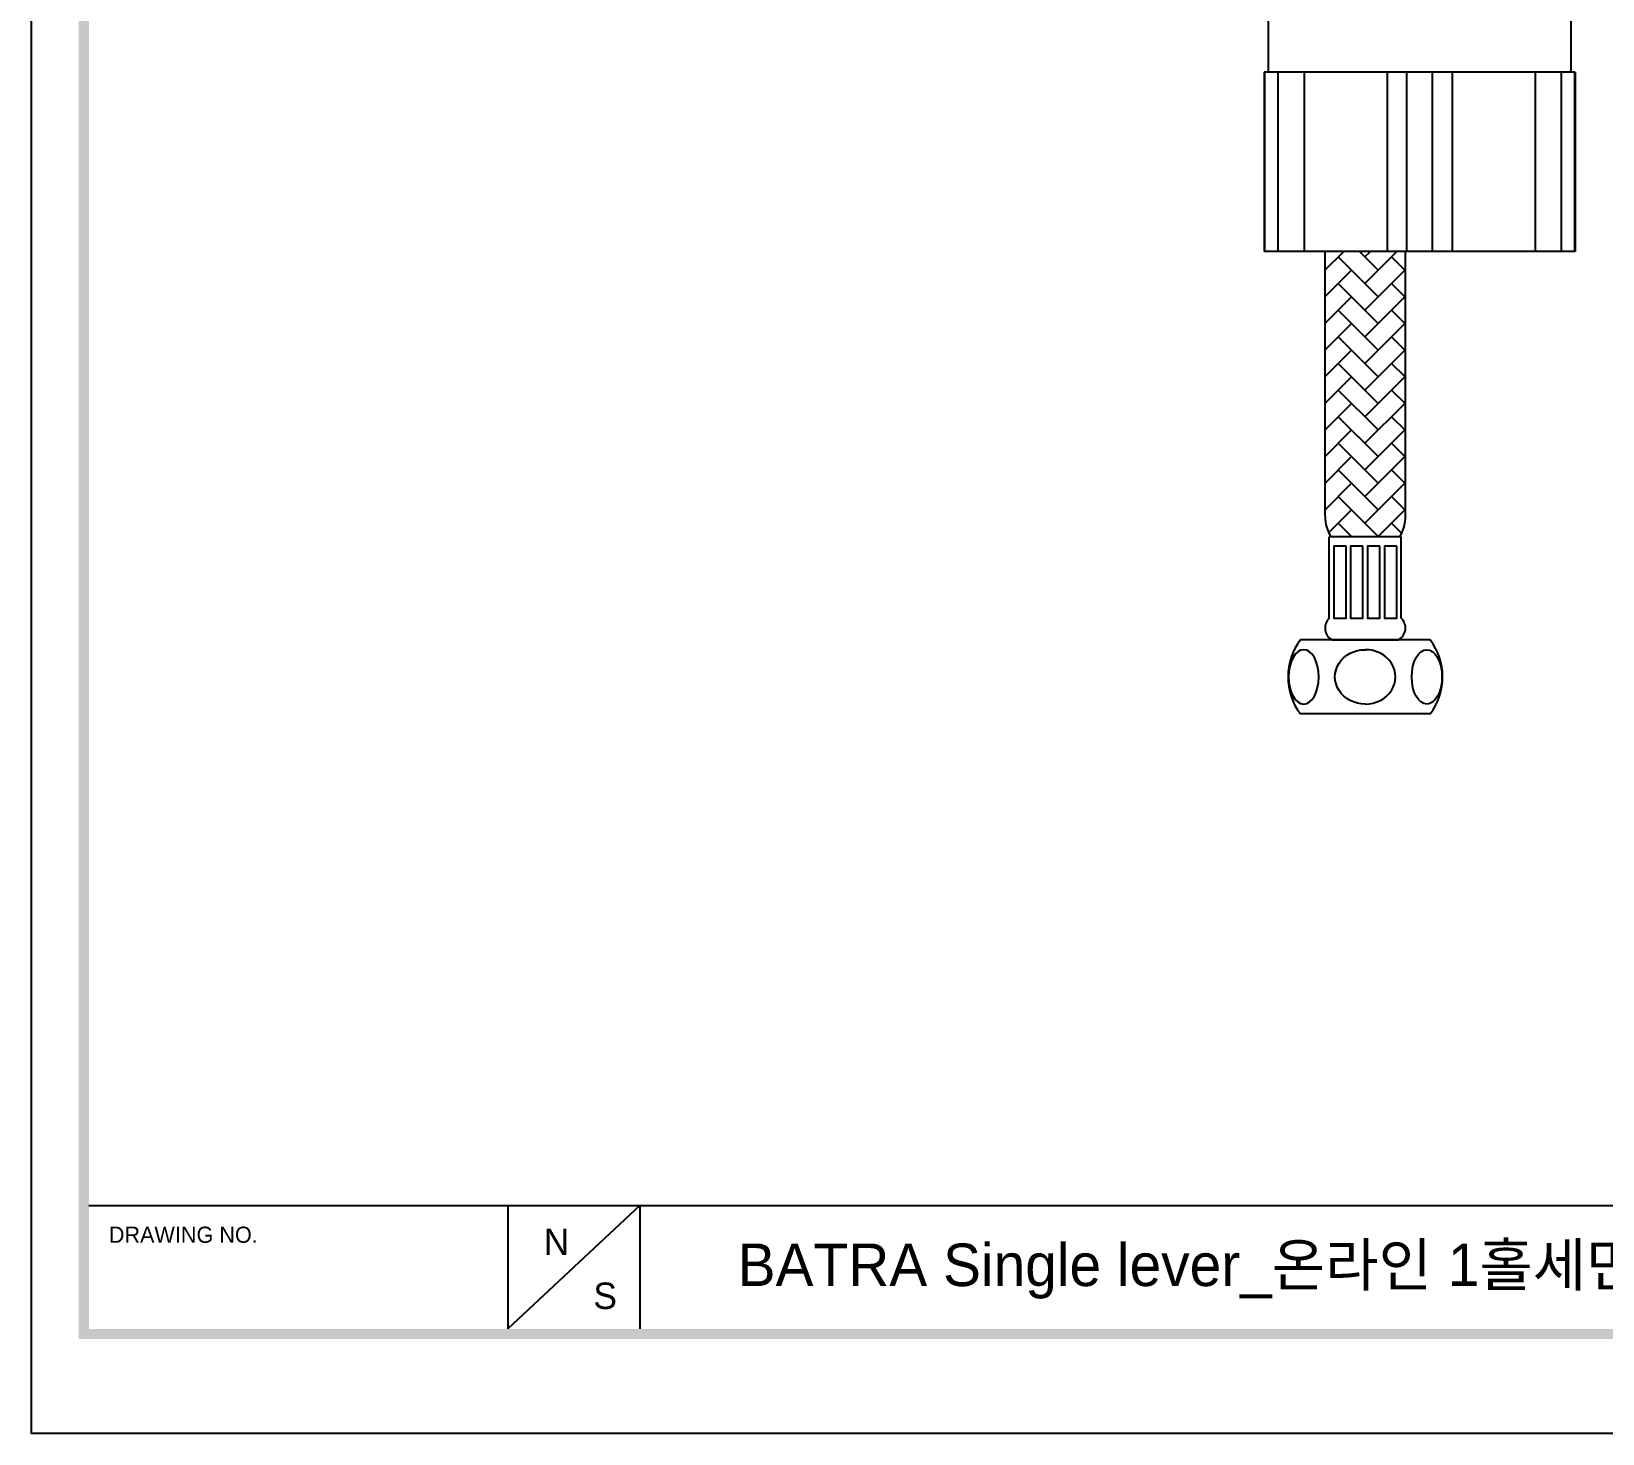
# Model space of a CAD drawing. Header units: millimetres. Extents: x 1091 to 1735, y 843 to 1297.
# Drawn here: x 1091.2 to 1345.4, y 843.5 to 1070.3 of the extents above; entities that cross this region are included whole.
import ezdxf

# ---------------------------------------------------------------- set-up
doc = ezdxf.new("R2010")
doc.units = ezdxf.units.MM
for name, color, linetype in [('02___PRT_ALL_AXES', 7, 'Continuous'), ('1', 7, 'Continuous'), ('17', 7, 'Continuous'), ('BODY', 7, 'Continuous')]:
    doc.layers.add(name, color=color, linetype=linetype)
doc.styles.add('Daelim Dimension', font='\x7f\x7f\x7f\x7f.TTF')

msp = doc.modelspace()

# ---------------------------------------------------------------- hatches: boundary and pattern name
h = msp.add_hatch()
h.set_pattern_fill('AR-HBONE', color=1, scale=0.03, style=0)
h.set_pattern_definition([(45, (-1236.2668, 1025.2415), (4e-16, 4.310523), [9.144, -3.048]), (135, (-1234.1116, 1027.3967), (4e-16, 4.310523), [9.144, -3.048])])
h.paths.add_polyline_path([(1313.51, 1034.75), (1300.51, 1034.75), (1300.51, 991.89, 0.135834), (1301.43, 988.55), (1312.58, 988.55, 0.135834), (1313.51, 991.89)])

# ---------------------------------------------------------------- linework, layer by layer
at = {"color": 7, "linetype": 'Continuous'}
for p, q in [((1340.98, 1063.75), (1290.68, 1063.75)), ((1290.74, 1034.75), (1290.74, 1063.75)), ((1292.91, 1034.75), (1292.91, 1063.75)), ((1297.15, 1063.75), (1297.15, 1034.75)), ((1310.57, 1063.75), (1310.57, 1034.75)), ((1313.73, 1034.75), (1313.73, 1063.75)), ((1317.9, 1034.75), (1317.9, 1063.75)), ((1321.07, 1063.75), (1321.07, 1034.75)), ((1334.5, 1063.75), (1334.5, 1034.75)), ((1338.73, 1034.75), (1338.73, 1063.75)), ((1340.91, 1034.75), (1340.91, 1063.75)), ((1340.98, 1034.75), (1290.68, 1034.75))]:
    msp.add_line(p, q, dxfattribs=at)
at = {"color": 5}
msp.add_line((1100.53, 880.37), (1620.21, 880.37), dxfattribs=at)
at = {"color": 5, "ltscale": 40}
for p, q in [((1168.29, 880.37), (1168.29, 860.4)), ((1168.29, 880.37), (1168.29, 860.4)), ((1189.67, 880.37), (1168.29, 860.4)), ((1189.67, 880.37), (1168.29, 860.4)), ((1189.67, 880.37), (1189.67, 860.4)), ((1189.67, 880.37), (1189.67, 860.4))]:
    msp.add_line(p, q, dxfattribs=at)
at = {"color": 2}
msp.add_lwpolyline([(1091.24, 1297.22), (1735.44, 1297.22), (1735.44, 843.46), (1091.24, 843.46)], close=True, dxfattribs=at)
at = {"ltscale": 0.5}
msp.add_lwpolyline([(1091.24, 1297.22), (1735.44, 1297.22), (1735.44, 843.46), (1091.24, 843.46)], close=True, dxfattribs=at)
at = {"color": 5, "ltscale": 40}
for points in [[(1098.88, 1289.58), (1100.53, 1289.58), (1098.88, 858.75), (1100.53, 860.4)], [(1727.8, 858.75), (1726.15, 860.4), (1098.88, 858.75), (1100.53, 860.4)]]:
    msp.add_trace(points, dxfattribs=at)
at = {"layer": '02___PRT_ALL_AXES', "color": 7, "linetype": 'Continuous'}
for p, q in [((1291.38, 1063.75), (1291.38, 1094.25)), ((1340.28, 1094.25), (1340.28, 1063.75)), ((1290.68, 1063.75), (1290.68, 1034.75)), ((1340.98, 1063.75), (1340.98, 1034.75))]:
    msp.add_line(p, q, dxfattribs=at)
at = {"layer": '1'}
for p, q in [((1300.51, 991.89), (1300.51, 1034.75)), ((1313.51, 991.89), (1313.51, 1034.75)), ((1301.18, 975.4), (1301.18, 988.55)), ((1312.83, 988.55), (1301.18, 988.55)), ((1312.83, 975.4), (1312.83, 988.55))]:
    msp.add_line(p, q, dxfattribs=at)
at = {"layer": '1', "color": 7}
for p, q in [((1317.51, 971.9), (1296.51, 971.9)), ((1317.51, 959.9), (1296.51, 959.9))]:
    msp.add_line(p, q, dxfattribs=at)
at = {"layer": '1'}
for centre, radius, start, end in [((1307.01, 991.89), 6.5, 180, 210.9415), ((1307.01, 991.89), 6.5, 329.0585, 0), ((1302.7, 973.8), 2.2, 133.6788, 240.1681), ((1311.31, 973.8), 2.2, 299.8319, 46.3212)]:
    msp.add_arc(centre, radius, start, end, dxfattribs=at)
at = {"layer": '1', "color": 7}
for centre, start, end in [((1304.51, 965.9), 143.1301, 216.8699), ((1309.51, 965.9), 323.1301, 36.8699)]:
    msp.add_arc(centre, 10, start, end, dxfattribs=at)
at = {"layer": '1', "color": 7, "extrusion": (0, 0, -1)}
msp.add_ellipse((1297.05, 965.9), major_axis=(0, -4.4), ratio=0.556675, dxfattribs=at)
msp.add_ellipse((1307.01, 965.9), major_axis=(4.9, 0), ratio=0.89819, start_param=1.570796, end_param=4.712389, dxfattribs=at)
at = {"layer": '1', "color": 7}
msp.add_ellipse((1307.01, 965.9), major_axis=(-4.9, 0), ratio=0.89819, start_param=1.570796, end_param=4.712389, dxfattribs=at)
msp.add_ellipse((1316.97, 965.9), major_axis=(0, -4.4), ratio=0.556675, dxfattribs=at)
at = {"layer": '17', "color": 7, "linetype": 'Continuous'}
msp.add_line((1301.61, 971.9), (1312.41, 971.9), dxfattribs=at)
at = {"layer": 'BODY', "color": 2, "linetype": 'Continuous', "ltscale": 0.3}
for points in [[(1303.91, 987.05), (1301.91, 987.05), (1301.91, 975.4), (1303.91, 975.4)], [(1306.64, 987.05), (1304.64, 987.05), (1304.64, 975.4), (1306.64, 975.4)], [(1309.37, 987.05), (1307.37, 987.05), (1307.37, 975.4), (1309.37, 975.4)], [(1312.1, 987.05), (1310.1, 987.05), (1310.1, 975.4), (1312.1, 975.4)]]:
    msp.add_lwpolyline(points, close=True, dxfattribs=at)

# ---------------------------------------------------------------- texts
at = {"color": 5, "ltscale": 40, "style": 'Daelim Dimension'}
msp.add_text('DRAWING NO.', height=2.6158, dxfattribs=at).set_placement((1103.76, 874.33))
at = {"char_height": 4.28, "width": 5.9741, "attachment_point": 1, "style": 'Daelim Dimension'}
for s, insert in [('N', (1174.11, 876.63)), ('S', (1182.14, 867.9))]:
    msp.add_mtext(s, dxfattribs=dict(at, insert=insert))
at = {"color": 2, "insert": (1205.48, 874.21), "char_height": 6.8796, "width": 397.5253, "attachment_point": 1, "style": 'Daelim Dimension'}
msp.add_mtext('BATRA Single lever_온라인 1홀세면샤워수전_YB6A16-CA1', dxfattribs=at)

doc.saveas('drawing.dxf')
